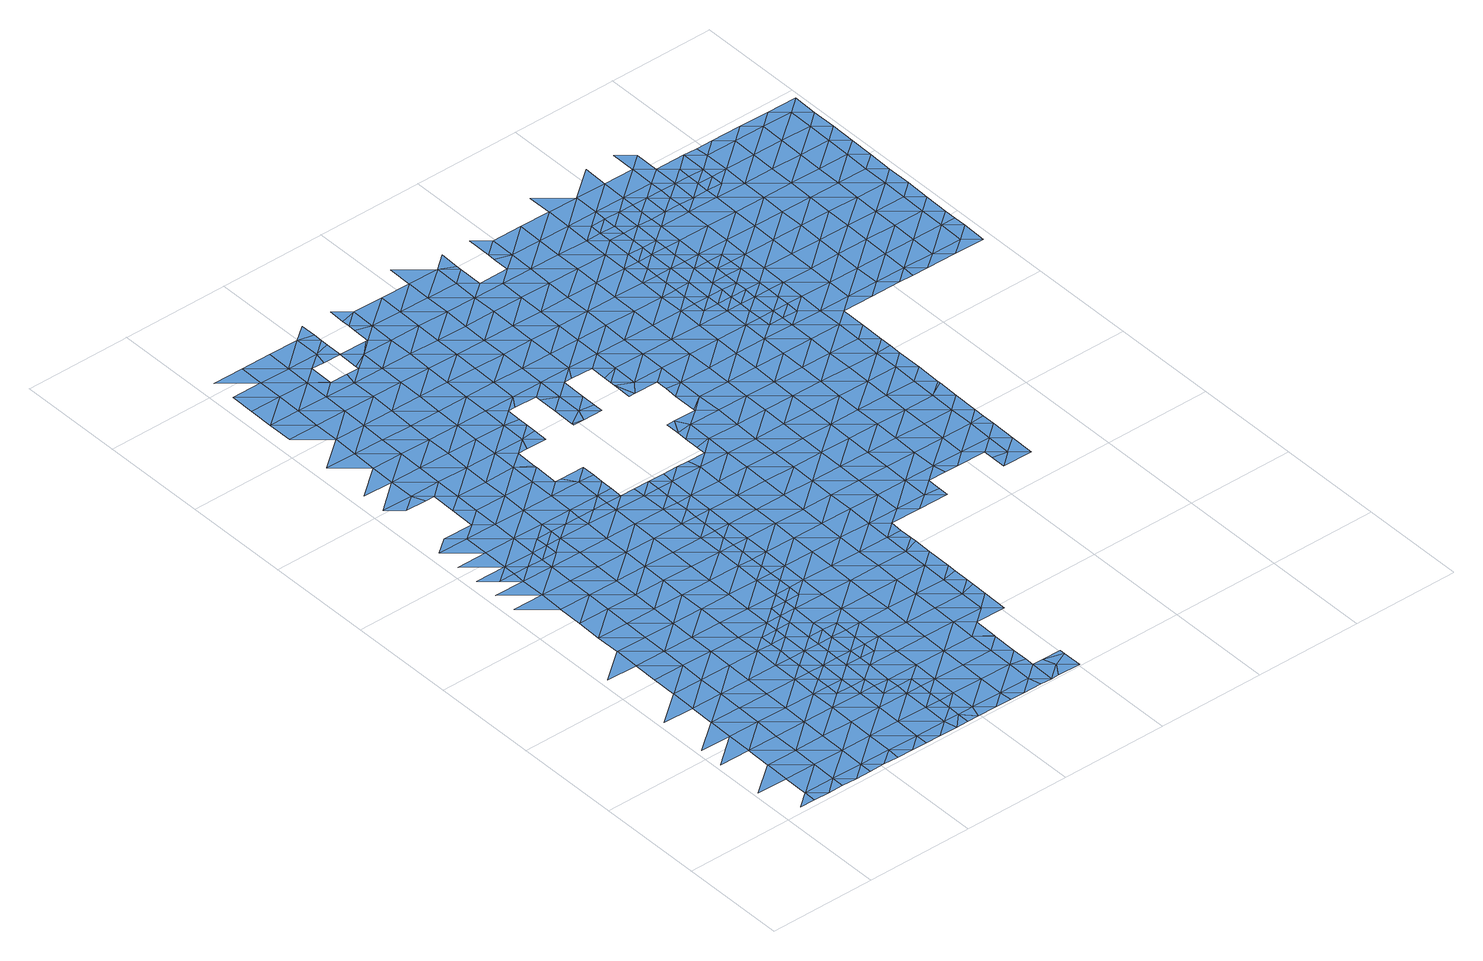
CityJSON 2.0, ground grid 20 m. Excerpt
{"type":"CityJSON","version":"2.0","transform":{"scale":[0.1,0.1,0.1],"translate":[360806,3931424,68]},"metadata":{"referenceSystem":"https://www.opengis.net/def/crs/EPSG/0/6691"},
"CityObjects":{
"waterbody1":{"type":"WaterBody","attributes":{"name":"9","class":"1140","function":"1","WaterBodyRiverFloodingRiskAttribute.description":"5","WaterBodyRiverFloodingRiskAttribute.rankOrg":"2","WaterBodyRiverFloodingRiskAttribute.adminType":"2","WaterBodyRiverFloodingRiskAttribute.scale":"L1"},"geometry":[{"type":"MultiSurface","lod":"1","boundaries":[[[0,1,2]],[[1,3,2]],[[4,5,6]],[[3,7,2]],[[8,5,2]],[[7,8,2]],[[8,6,5]],[[9,10,11]],[[3,12,7]],[[13,14,9]],[[12,15,7]],[[11,6,16]],[[16,6,8]],[[17,9,11]],[[16,18,11]],[[15,19,7]],[[20,8,7]],[[21,22,23]],[[19,20,7]],[[20,16,8]],[[13,9,17]],[[24,19,15]],[[11,18,17]],[[17,25,13]],[[13,26,22]],[[27,18,16]],[[22,28,23]],[[24,29,19]],[[26,13,25]],[[30,16,20]],[[31,32,33]],[[23,34,35]],[[27,16,30]],[[17,18,27]],[[29,36,19]],[[28,22,26]],[[28,34,23]],[[37,20,19]],[[34,33,35]],[[27,38,17]],[[36,37,19]],[[25,17,38]],[[39,26,25]],[[40,30,20]],[[38,39,25]],[[34,41,33]],[[29,42,36]],[[31,33,41]],[[43,27,30]],[[31,44,45]],[[26,46,28]],[[42,47,36]],[[40,20,37]],[[48,46,26]],[[26,39,48]],[[49,50,51]],[[28,52,34]],[[31,41,44]],[[45,53,54]],[[43,30,40]],[[46,52,28]],[[36,55,37]],[[56,53,45]],[[55,36,47]],[[34,52,41]],[[38,27,57]],[[58,51,54]],[[59,60,49]],[[45,44,56]],[[57,27,43]],[[61,40,37]],[[62,55,47]],[[53,58,54]],[[58,49,51]],[[55,63,37]],[[64,44,41]],[[39,38,65]],[[66,67,59]],[[63,61,37]],[[61,43,40]],[[65,38,57]],[[48,39,65]],[[68,57,43]],[[41,52,69]],[[58,70,49]],[[62,71,55]],[[49,72,59]],[[73,66,59]],[[56,44,64]],[[74,68,43]],[[70,72,49]],[[46,75,52]],[[41,69,64]],[[48,65,76]],[[46,48,75]],[[72,73,59]],[[77,78,57]],[[57,78,65]],[[57,68,77]],[[55,79,63]],[[74,43,61]],[[53,56,80]],[[48,76,75]],[[79,55,71]],[[80,56,64]],[[81,82,65]],[[69,52,83]],[[65,78,81]],[[58,53,84]],[[76,65,82]],[[85,79,71]],[[79,86,63]],[[63,87,61]],[[88,68,74]],[[89,74,61]],[[58,90,70]],[[52,75,83]],[[69,91,64]],[[53,80,84]],[[92,73,72]],[[86,87,63]],[[93,94,76]],[[76,94,75]],[[76,82,93]],[[87,89,61]],[[95,69,83]],[[96,80,64]],[[97,88,74]],[[89,98,74]],[[58,84,90]],[[90,99,70]],[[98,97,74]],[[100,101,75]],[[91,69,95]],[[75,94,100]],[[72,70,99]],[[83,75,101]],[[102,86,79]],[[103,84,80]],[[92,72,104]],[[79,85,105]],[[106,104,72]],[[105,85,107]],[[99,106,72]],[[108,95,83]],[[79,105,102]],[[109,89,87]],[[64,91,96]],[[102,110,86]],[[111,87,86]],[[110,111,86]],[[103,80,96]],[[83,101,108]],[[112,109,87]],[[113,99,90]],[[106,114,104]],[[108,115,95]],[[90,84,116]],[[117,112,87]],[[117,87,111]],[[108,101,118]],[[119,104,114]],[[119,120,121]],[[91,95,115]],[[116,84,103]],[[120,119,114]],[[96,91,122]],[[118,123,108]],[[113,90,116]],[[106,99,113]],[[91,115,122]],[[124,115,108]],[[123,124,108]],[[118,125,123]],[[103,96,126]],[[114,106,127]],[[120,114,128]],[[127,106,113]],[[96,122,126]],[[126,129,103]],[[116,103,129]],[[130,122,115]],[[131,113,116]],[[132,114,127]],[[133,115,124]],[[128,114,132]],[[133,130,115]],[[134,126,122]],[[135,133,124]],[[136,127,113]],[[116,129,137]],[[138,128,132]],[[131,116,137]],[[139,132,127]],[[134,122,130]],[[134,140,126]],[[140,137,129]],[[135,141,133]],[[136,113,131]],[[138,132,142]],[[129,126,140]],[[141,135,143]],[[141,144,133]],[[139,127,136]],[[130,133,144]],[[137,145,131]],[[142,132,139]],[[146,147,130]],[[146,130,144]],[[148,136,131]],[[134,130,147]],[[145,137,140]],[[149,142,139]],[[150,151,134]],[[150,134,147]],[[152,139,136]],[[140,134,151]],[[148,131,145]],[[153,149,139]],[[154,155,140]],[[140,155,145]],[[140,151,154]],[[152,136,148]],[[152,156,139]],[[157,158,145]],[[145,155,157]],[[148,145,158]],[[153,139,156]],[[158,159,148]],[[159,160,148]],[[152,148,160]],[[153,156,161]],[[160,162,152]],[[162,163,152]],[[152,163,156]],[[164,165,156]],[[164,156,163]],[[161,156,165]]]}]},
"waterbody2":{"type":"WaterBody","attributes":{"name":"9","class":"1140","function":"1","WaterBodyRiverFloodingRiskAttribute.description":"5","WaterBodyRiverFloodingRiskAttribute.rankOrg":"1","WaterBodyRiverFloodingRiskAttribute.adminType":"2","WaterBodyRiverFloodingRiskAttribute.scale":"L1"},"geometry":[{"type":"MultiSurface","lod":"1","boundaries":[[[166,167,67]],[[66,166,67]],[[166,168,169]],[[66,73,166]],[[170,171,172]],[[171,168,172]],[[173,166,73]],[[166,174,168]],[[172,175,170]],[[77,176,78]],[[77,68,176]],[[168,174,172]],[[92,173,73]],[[68,88,176]],[[177,178,179]],[[81,78,180]],[[166,173,174]],[[78,176,180]],[[82,81,180]],[[174,181,172]],[[88,97,176]],[[182,177,179]],[[172,181,175]],[[92,119,173]],[[93,183,94]],[[184,180,176]],[[93,82,183]],[[104,119,92]],[[178,177,185]],[[82,180,183]],[[184,176,97]],[[119,121,173]],[[173,121,174]],[[109,186,89]],[[98,89,186]],[[100,94,187]],[[107,188,105]],[[97,98,186]],[[189,185,190]],[[175,191,192]],[[180,193,183]],[[94,183,187]],[[194,180,184]],[[177,182,195]],[[190,196,197]],[[101,100,118]],[[198,102,105]],[[175,181,191]],[[193,180,194]],[[118,100,187]],[[121,199,174]],[[200,97,186]],[[201,195,192]],[[195,202,177]],[[203,187,183]],[[204,181,174]],[[184,97,200]],[[177,202,185]],[[105,188,198]],[[205,203,183]],[[109,112,186]],[[205,183,193]],[[198,206,102]],[[206,111,110]],[[192,191,201]],[[207,198,188]],[[208,184,200]],[[110,102,206]],[[209,191,181]],[[201,202,195]],[[210,190,185]],[[197,196,211]],[[212,200,186]],[[112,212,186]],[[202,213,185]],[[125,187,203]],[[118,187,125]],[[211,214,215]],[[199,121,120]],[[216,112,117]],[[217,208,200]],[[216,111,206]],[[117,111,216]],[[174,199,204]],[[218,215,214]],[[191,209,201]],[[190,210,196]],[[207,219,198]],[[216,212,112]],[[214,220,218]],[[198,221,206]],[[120,128,199]],[[181,204,209]],[[222,202,201]],[[125,203,223]],[[185,213,210]],[[221,216,206]],[[200,224,217]],[[203,225,223]],[[210,226,196]],[[196,227,211]],[[224,200,212]],[[228,219,207]],[[229,218,230]],[[231,204,199]],[[135,124,123]],[[232,125,223]],[[123,125,232]],[[233,201,209]],[[230,218,220]],[[234,229,230]],[[202,222,213]],[[225,235,223]],[[198,219,221]],[[236,212,216]],[[211,237,214]],[[135,123,232]],[[238,239,240]],[[199,128,231]],[[238,217,239]],[[227,237,211]],[[241,209,204]],[[237,220,214]],[[201,233,222]],[[217,224,239]],[[242,236,216]],[[196,226,227]],[[236,224,212]],[[243,234,230]],[[244,232,223]],[[213,245,210]],[[242,216,221]],[[219,228,246]],[[231,128,138]],[[247,235,248]],[[249,241,204]],[[143,135,232]],[[247,240,239]],[[248,240,247]],[[249,204,231]],[[250,233,209]],[[251,213,222]],[[210,245,226]],[[252,239,224]],[[223,235,244]],[[237,253,220]],[[254,219,246]],[[255,243,256]],[[219,257,221]],[[138,142,231]],[[258,143,232]],[[241,250,209]],[[259,227,226]],[[260,222,233]],[[213,251,245]],[[257,242,221]],[[235,247,244]],[[261,247,239]],[[245,259,226]],[[252,224,236]],[[230,220,262]],[[258,232,244]],[[263,249,231]],[[250,260,233]],[[243,230,262]],[[264,251,222]],[[265,236,242]],[[254,246,266]],[[220,253,262]],[[267,244,247]],[[268,241,249]],[[243,269,256]],[[219,254,257]],[[259,270,227]],[[258,271,143]],[[239,252,261]],[[231,142,263]],[[141,143,271]],[[272,268,249]],[[273,245,251]],[[274,254,266]],[[237,275,253]],[[144,141,271]],[[269,243,262]],[[265,242,257]],[[276,252,236]],[[237,227,275]],[[263,142,149]],[[277,258,244]],[[269,278,256]],[[247,261,267]],[[264,222,260]],[[279,241,268]],[[272,249,263]],[[250,241,279]],[[280,144,271]],[[146,144,280]],[[245,273,259]],[[281,276,236]],[[227,270,275]],[[276,261,252]],[[262,253,282]],[[147,146,280]],[[283,277,244]],[[257,254,284]],[[277,271,258]],[[285,260,250]],[[281,236,265]],[[254,274,284]],[[149,153,263]],[[286,250,279]],[[287,265,257]],[[244,267,283]],[[273,251,264]],[[288,268,272]],[[289,262,282]],[[262,290,269]],[[285,250,286]],[[291,287,257]],[[292,147,280]],[[291,257,284]],[[150,147,292]],[[293,294,274]],[[153,295,263]],[[296,272,263]],[[151,150,292]],[[282,253,297]],[[273,298,259]],[[262,289,290]],[[274,294,284]],[[253,275,297]],[[299,267,261]],[[300,281,265]],[[277,301,271]],[[287,300,265]],[[270,259,298]],[[271,302,280]],[[154,303,155]],[[296,263,295]],[[304,264,260]],[[154,151,303]],[[305,299,261]],[[306,260,285]],[[151,292,303]],[[301,302,271]],[[284,294,307]],[[298,308,270]],[[270,309,275]],[[305,261,276]],[[288,272,310]],[[311,283,267]],[[312,269,290]],[[313,282,297]],[[314,272,296]],[[315,292,280]],[[316,276,281]],[[293,317,294]],[[318,316,281]],[[310,272,314]],[[318,281,300]],[[312,319,269]],[[157,155,320]],[[275,309,297]],[[311,277,283]],[[294,321,307]],[[155,303,320]],[[158,157,320]],[[285,322,306]],[[278,269,319]],[[320,323,158]],[[304,260,306]],[[273,264,304]],[[290,324,312]],[[325,298,273]],[[321,294,317]],[[159,158,323]],[[270,308,309]],[[313,297,326]],[[327,305,276]],[[311,267,299]],[[316,327,276]],[[328,301,277]],[[315,280,302]],[[160,159,323]],[[307,321,329]],[[323,330,160]],[[331,325,273]],[[306,322,332]],[[324,333,312]],[[303,292,334]],[[331,273,304]],[[162,330,163]],[[162,160,330]],[[335,299,305]],[[326,297,336]],[[332,337,306]],[[334,292,315]],[[297,309,336]],[[320,303,334]],[[338,323,320]],[[328,277,311]],[[306,339,304]],[[337,339,306]],[[333,340,312]],[[327,335,305]],[[328,341,301]],[[308,298,325]],[[301,342,302]],[[334,338,320]],[[164,343,165]],[[344,309,308]],[[343,163,330]],[[164,163,343]],[[319,312,345]],[[341,342,301]],[[346,347,333]],[[348,331,304]],[[345,312,340]],[[349,311,299]],[[350,330,323]],[[346,326,347]],[[347,326,336]],[[351,348,304]],[[302,342,315]],[[316,352,327]],[[335,353,299]],[[351,304,339]],[[343,354,165]],[[355,356,319]],[[338,350,323]],[[355,319,345]],[[357,308,325]],[[309,344,336]],[[353,349,299]],[[349,328,311]],[[315,358,334]],[[359,343,330]],[[344,308,357]],[[352,360,327]],[[327,360,335]],[[331,361,325]],[[343,362,354]],[[361,331,348]],[[363,338,334]],[[333,347,364]],[[328,365,341]],[[358,315,342]],[[366,330,350]],[[349,365,328]],[[367,353,335]],[[368,367,335]],[[361,348,369]],[[370,336,344]],[[368,335,360]],[[361,371,325]],[[347,336,372]],[[373,350,338]],[[364,347,374]],[[359,330,366]],[[343,359,362]],[[363,334,358]],[[357,325,371]],[[375,349,353]],[[367,376,353]],[[336,370,372]],[[377,378,379]],[[374,347,372]],[[371,380,357]],[[357,381,344]],[[375,353,376]],[[382,366,350]],[[341,365,383]],[[342,341,384]],[[342,385,358]],[[361,369,386]],[[387,365,349]],[[381,370,344]],[[338,363,373]],[[362,359,388]],[[389,390,374]],[[391,378,377]],[[384,385,342]],[[392,378,391]],[[341,383,384]],[[389,374,372]],[[349,375,387]],[[393,350,373]],[[381,357,380]],[[358,394,363]],[[395,383,365]],[[396,390,389]],[[391,397,392]],[[392,397,398]],[[399,395,365]],[[389,400,396]],[[399,365,387]],[[398,397,386]],[[381,401,370]],[[370,402,372]],[[382,350,393]],[[403,400,404]],[[388,359,405]],[[403,396,400]],[[406,373,363]],[[371,361,407]],[[361,386,407]],[[401,402,370]],[[391,377,408]],[[409,384,383]],[[359,366,410]],[[411,409,383]],[[372,402,389]],[[411,383,395]],[[408,412,391]],[[371,413,380]],[[414,397,391]],[[410,366,382]],[[358,385,394]],[[386,397,407]],[[405,359,410]],[[373,415,393]],[[380,413,381]],[[391,412,414]],[[371,407,416]],[[417,407,397]],[[406,415,373]],[[415,382,393]],[[414,417,397]],[[389,418,400]],[[363,394,406]],[[384,419,385]],[[371,416,413]],[[381,420,401]],[[421,405,422]],[[422,405,410]],[[413,420,381]],[[423,421,422]],[[384,409,424]],[[389,402,425]],[[426,427,423]],[[417,428,407]],[[427,429,430]],[[418,389,425]],[[415,431,382]],[[407,428,416]],[[426,423,422]],[[394,385,419]],[[420,432,401]],[[410,382,431]],[[427,426,429]],[[384,424,419]],[[394,433,406]],[[409,434,424]],[[435,428,417]],[[428,436,416]],[[402,401,437]],[[422,410,438]],[[439,415,406]],[[440,429,426]],[[394,419,433]],[[425,402,437]],[[410,431,438]],[[401,432,437]],[[413,416,441]],[[439,431,415]],[[442,443,444]],[[426,422,445]],[[446,419,424]],[[447,406,433]],[[441,416,436]],[[448,424,434]],[[420,413,441]],[[428,435,449]],[[450,440,426]],[[422,438,445]],[[443,451,444]],[[452,425,437]],[[444,451,453]],[[446,433,419]],[[418,425,454]],[[406,447,439]],[[431,455,438]],[[449,456,428]],[[457,451,443]],[[454,425,452]],[[426,445,450]],[[458,459,449]],[[458,453,459]],[[446,424,448]],[[420,441,460]],[[432,420,461]],[[462,447,433]],[[432,463,437]],[[453,451,459]],[[455,431,439]],[[464,445,438]],[[459,456,449]],[[465,466,467]],[[420,460,461]],[[465,440,466]],[[448,434,468]],[[437,463,452]],[[436,428,469]],[[440,450,466]],[[470,438,455]],[[469,428,456]],[[433,446,462]],[[466,471,467]],[[462,472,447]],[[473,446,448]],[[474,459,451]],[[432,461,463]],[[475,471,457]],[[476,473,448]],[[477,454,452]],[[475,467,471]],[[441,436,478]],[[448,468,476]],[[472,479,447]],[[480,455,439]],[[438,470,464]],[[478,436,469]],[[451,457,481]],[[460,441,478]],[[439,447,479]],[[482,477,452]],[[459,474,456]],[[450,445,483]],[[452,463,482]],[[479,480,439]],[[457,471,481]],[[483,445,464]],[[466,450,483]],[[451,481,474]],[[484,454,477]],[[485,469,456]],[[461,486,463]],[[460,478,487]],[[461,460,486]],[[488,472,462]],[[446,473,489]],[[470,455,480]],[[471,466,490]],[[491,485,456]],[[492,464,470]],[[493,489,473]],[[463,494,482]],[[486,460,487]],[[462,446,488]],[[491,456,474]],[[495,478,469]],[[466,483,490]],[[490,496,471]],[[471,497,481]],[[498,477,482]],[[446,489,488]],[[494,498,482]],[[499,470,480]],[[472,500,479]],[[494,463,501]],[[463,486,501]],[[502,500,472]],[[493,503,489]],[[500,480,479]],[[492,470,499]],[[483,464,492]],[[502,472,488]],[[494,501,504]],[[497,471,496]],[[474,481,497]],[[505,506,477]],[[495,469,485]],[[487,478,495]],[[483,507,490]],[[505,477,498]],[[474,508,491]],[[497,508,474]],[[501,509,504]],[[507,483,492]],[[510,489,503]],[[511,496,490]],[[500,512,480]],[[480,513,499]],[[514,485,491]],[[508,515,491]],[[487,495,516]],[[510,517,489]],[[486,487,518]],[[517,502,488]],[[515,514,491]],[[514,495,485]],[[519,490,507]],[[518,487,516]],[[488,489,517]],[[501,486,518]],[[513,480,512]],[[492,499,513]],[[490,519,511]],[[501,520,509]],[[497,521,508]],[[513,522,492]],[[497,496,521]],[[510,503,523]],[[495,524,516]],[[501,518,520]],[[525,526,502]],[[526,512,500]],[[507,492,522]],[[527,524,495]],[[528,519,507]],[[502,517,525]],[[496,511,521]],[[500,502,526]],[[529,530,509]],[[527,495,514]],[[521,531,508]],[[508,532,515]],[[516,533,518]],[[529,534,530]],[[523,535,510]],[[531,532,508]],[[536,507,522]],[[509,520,529]],[[537,538,523]],[[524,533,516]],[[539,511,519]],[[537,540,538]],[[526,541,512]],[[512,542,513]],[[515,543,514]],[[541,542,512]],[[542,522,513]],[[528,507,536]],[[544,534,529]],[[545,525,517]],[[546,534,544]],[[532,543,515]],[[517,510,547]],[[520,518,533]],[[514,543,527]],[[538,540,548]],[[549,529,520]],[[523,538,535]],[[547,510,535]],[[533,550,520]],[[539,519,528]],[[525,545,526]],[[551,536,522]],[[521,552,531]],[[542,553,522]],[[548,554,538]],[[555,524,527]],[[521,511,552]],[[538,554,535]],[[556,544,529]],[[543,557,527]],[[553,551,522]],[[531,558,532]],[[517,547,545]],[[552,511,539]],[[526,559,541]],[[560,528,536]],[[549,520,550]],[[549,556,529]],[[554,561,535]],[[562,533,524]],[[535,561,547]],[[551,560,536]],[[560,539,528]],[[563,564,532]],[[532,564,543]],[[531,565,558]],[[555,527,557]],[[532,558,563]],[[526,545,559]],[[559,566,541]],[[541,567,542]],[[568,545,547]],[[531,552,565]],[[569,547,561]],[[570,557,543]],[[571,570,543]],[[562,524,555]],[[547,569,568]],[[550,533,562]],[[543,564,571]],[[552,539,572]],[[542,573,553]],[[568,574,545]],[[575,549,550]],[[576,558,565]],[[562,577,550]],[[578,579,552]],[[559,545,574]],[[580,581,557]],[[557,581,555]],[[541,566,567]],[[552,572,578]],[[580,557,570]],[[553,573,551]],[[582,539,560]],[[565,552,579]],[[572,539,582]],[[574,583,559]],[[584,556,549]],[[585,576,565]],[[559,586,566]],[[581,587,555]],[[588,565,579]],[[587,589,555]],[[542,567,573]],[[586,559,583]],[[573,590,551]],[[585,565,588]],[[551,591,560]],[[562,555,589]],[[592,572,582]],[[550,577,575]],[[586,593,566]],[[590,591,551]],[[591,582,560]],[[567,566,593]],[[577,562,594]],[[549,575,584]],[[593,595,567]],[[562,589,594]],[[582,596,592]],[[597,575,577]],[[573,567,595]],[[598,596,582]],[[577,594,599]],[[591,598,582]],[[600,590,573]],[[601,602,603]],[[601,585,602]],[[577,599,597]],[[604,573,595]],[[602,585,605]],[[594,589,606]],[[589,607,606]],[[573,604,600]],[[608,603,602]],[[609,594,606]],[[590,610,591]],[[610,590,600]],[[605,611,602]],[[607,612,606]],[[598,613,596]],[[614,615,584]],[[575,597,616]],[[617,618,619]],[[620,598,591]],[[621,596,613]],[[610,620,591]],[[602,622,608]],[[623,609,606]],[[619,624,617]],[[584,575,614]],[[625,621,613]],[[612,623,606]],[[624,626,617]],[[622,602,611]],[[597,627,616]],[[613,628,625]],[[614,575,616]],[[629,612,630]],[[631,625,628]],[[629,618,617]],[[630,618,629]],[[611,631,628]],[[626,632,617]],[[627,633,616]],[[629,634,612]],[[635,598,620]],[[598,636,613]],[[612,634,623]],[[637,611,628]],[[622,611,637]],[[636,628,613]],[[632,638,617]],[[639,614,616]],[[640,622,637]],[[641,623,634]],[[642,622,640]],[[643,616,633]],[[632,642,640]],[[644,637,628]],[[598,635,636]],[[640,638,632]],[[620,645,635]],[[646,643,633]],[[629,617,647]],[[647,617,638]],[[634,629,647]],[[648,640,637]],[[641,634,649]],[[628,636,644]],[[616,643,639]],[[650,649,634]],[[645,651,635]],[[646,652,643]],[[653,637,644]],[[654,614,639]],[[655,638,640]],[[650,634,647]],[[635,656,636]],[[637,653,648]],[[652,657,643]],[[658,647,638]],[[636,659,644]],[[660,639,643]],[[661,649,650]],[[662,651,645]],[[656,659,636]],[[655,640,648]],[[655,658,638]],[[635,651,656]],[[657,660,643]],[[647,658,650]],[[652,663,657]],[[661,650,664]],[[653,644,665]],[[665,644,659]],[[665,666,653]],[[663,667,657]],[[668,650,658]],[[669,651,662]],[[651,670,656]],[[664,650,668]],[[648,653,666]],[[657,671,660]],[[672,669,662]],[[671,657,667]],[[656,673,659]],[[655,648,674]],[[675,664,668]],[[676,677,660]],[[678,668,658]],[[651,669,670]],[[648,666,674]],[[659,679,665]],[[680,681,667]],[[658,655,678]],[[660,671,676]],[[682,675,668]],[[671,667,681]],[[673,679,659]],[[678,655,674]],[[656,670,673]],[[669,672,683]],[[684,666,665]],[[685,682,668]],[[679,684,665]],[[680,686,681]],[[687,674,666]],[[688,669,683]],[[669,689,670]],[[668,678,685]],[[671,681,690]],[[684,687,666]],[[674,687,678]],[[685,691,682]],[[670,692,673]],[[681,686,690]],[[693,691,686]],[[693,682,691]],[[669,688,689]],[[673,694,679]],[[688,683,695]],[[690,686,696]],[[686,691,696]],[[685,678,697]],[[670,689,692]],[[696,698,690]],[[697,678,687]],[[699,691,685]],[[679,700,684]],[[700,687,684]],[[701,689,688]],[[673,692,694]],[[702,685,697]],[[691,703,696]],[[704,701,688]],[[688,695,704]],[[705,697,687]],[[699,685,702]],[[699,703,691]],[[679,694,700]],[[698,696,706]],[[689,707,692]],[[700,705,687]],[[703,706,696]],[[695,708,704]],[[705,709,697]],[[697,710,702]],[[707,689,701]],[[694,692,707]],[[709,710,697]],[[707,711,694]],[[712,701,704]],[[708,712,704]],[[702,713,699]],[[714,705,700]],[[710,713,702]],[[715,706,703]],[[700,694,714]],[[716,717,701]],[[701,717,707]],[[716,701,712]],[[714,694,711]],[[718,711,707]],[[703,699,719]],[[717,718,707]],[[699,713,719]],[[705,714,720]],[[715,703,719]],[[709,705,721]],[[722,714,711]],[[722,711,718]],[[705,720,721]],[[710,709,723]],[[724,720,714]],[[724,714,722]],[[725,715,719]],[[709,721,723]],[[726,719,713]],[[713,710,727]],[[728,721,720]],[[724,728,720]],[[710,723,727]],[[729,723,721]],[[728,729,721]],[[726,713,727]],[[725,719,726]],[[730,727,723]],[[730,723,729]],[[731,726,727]],[[731,727,730]],[[725,726,732]],[[726,731,732]]]}]},
"waterbody3":{"type":"WaterBody","attributes":{"name":"9","class":"1140","function":"1","WaterBodyRiverFloodingRiskAttribute.description":"5","WaterBodyRiverFloodingRiskAttribute.rankOrg":"2","WaterBodyRiverFloodingRiskAttribute.adminType":"2","WaterBodyRiverFloodingRiskAttribute.scale":"L1"},"geometry":[{"type":"MultiSurface","lod":"1","boundaries":[[[240,733,238]],[[194,184,733]],[[184,208,733]],[[208,238,733]],[[208,217,238]],[[235,225,734]],[[225,205,734]],[[248,734,240]],[[235,734,248]],[[205,193,734]],[[240,734,733]],[[734,193,733]],[[194,733,193]],[[205,225,203]]]}]},
"waterbody4":{"type":"WaterBody","attributes":{"name":"9","class":"1140","function":"1","WaterBodyRiverFloodingRiskAttribute.description":"5","WaterBodyRiverFloodingRiskAttribute.rankOrg":"2","WaterBodyRiverFloodingRiskAttribute.adminType":"2","WaterBodyRiverFloodingRiskAttribute.scale":"L1"},"geometry":[{"type":"MultiSurface","lod":"1","boundaries":[[[588,579,735]],[[735,579,736]],[[611,605,735]],[[631,611,735]],[[588,605,585]],[[578,572,736]],[[735,736,625]],[[621,625,736]],[[736,572,592]],[[605,588,735]],[[579,578,736]],[[625,631,735]],[[592,621,736]],[[596,621,592]]]}]},
"waterbody5":{"type":"WaterBody","attributes":{"name":"9","class":"1140","function":"1","WaterBodyRiverFloodingRiskAttribute.description":"5","WaterBodyRiverFloodingRiskAttribute.rankOrg":"2","WaterBodyRiverFloodingRiskAttribute.adminType":"2","WaterBodyRiverFloodingRiskAttribute.scale":"L1"},"geometry":[{"type":"MultiSurface","lod":"1","boundaries":[[[630,737,618]],[[618,737,738]],[[619,618,738]],[[626,739,632]],[[642,632,739]],[[622,642,739]],[[603,608,739]],[[624,603,739]],[[603,624,740]],[[741,603,740]],[[564,741,740]],[[608,622,739]],[[563,558,741]],[[558,576,741]],[[741,576,601]],[[601,576,585]],[[738,624,619]],[[738,737,581]],[[612,607,737]],[[589,587,607]],[[607,587,737]],[[587,581,737]],[[738,570,740]],[[580,570,738]],[[580,738,581]],[[571,564,740]],[[601,603,741]],[[563,741,564]],[[740,570,571]],[[738,740,624]],[[626,624,739]],[[630,612,737]]]}]},
"waterbody6":{"type":"WaterBody","attributes":{"name":"9","class":"1140","function":"1","WaterBodyRiverFloodingRiskAttribute.description":"5","WaterBodyRiverFloodingRiskAttribute.rankOrg":"2","WaterBodyRiverFloodingRiskAttribute.adminType":"2","WaterBodyRiverFloodingRiskAttribute.scale":"L1"},"geometry":[{"type":"MultiSurface","lod":"1","boundaries":[[[742,693,686]],[[743,633,623]],[[599,609,744]],[[675,693,742]],[[743,649,652]],[[743,652,646]],[[633,627,744]],[[742,664,675]],[[609,623,744]],[[742,667,664]],[[680,667,742]],[[661,745,649]],[[661,664,745]],[[641,649,743]],[[663,652,745]],[[667,663,745]],[[649,745,652]],[[623,641,743]],[[627,599,744]],[[745,664,667]],[[686,680,742]],[[682,693,675]],[[627,597,599]],[[599,594,609]],[[646,633,743]],[[633,744,623]]]}]}
},
"vertices":[
[36,12,5],[64,12,5],[65,35,5],[93,11,5],[9,82,5],[65,81,5],[66,127,5],[121,34,5],[122,80,5],[67,220,5],[10,174,5],[67,174,5],[121,11,5],[68,266,5],[11,221,5],[149,10,5],[123,126,5],[124,219,5],[123,173,5],[178,33,5],[179,79,5],[12,313,5],[69,312,5],[70,358,5],[178,10,5],[125,265,5],[126,311,5],[180,172,5],[126,358,5],[206,10,5],[179,126,5],[72,497,5],[14,452,5],[71,451,5],[127,404,5],[70,405,5],[235,32,5],[235,78,5],[181,218,5],[181,264,5],[236,125,5],[128,450,5],[234,9,5],[237,171,5],[128,496,5],[72,543,5],[183,357,5],[263,9,5],[182,310,5],[75,682,5],[18,683,5],[74,636,5],[184,403,5],[130,589,5],[73,590,5],[291,31,5],[129,542,5],[237,217,5],[131,635,5],[75,728,5],[19,729,5],[293,124,5],[291,8,5],[292,78,5],[185,495,5],[238,263,5],[76,751,5],[47,752,5],[265,194,5],[184,449,5],[131,681,5],[319,8,5],[132,727,5],[104,751,5],[293,170,5],[240,356,5],[239,310,5],[266,217,5],[266,240,5],[348,31,5],[186,542,5],[267,263,5],[267,286,5],[240,402,5],[187,588,5],[353,7,5],[349,77,5],[349,123,5],[294,193,5],[321,146,5],[187,634,5],[242,494,5],[132,750,5],[267,309,5],[268,332,5],[241,448,5],[242,541,5],[322,193,5],[322,170,5],[188,680,5],[268,355,5],[268,378,5],[377,53,5],[243,587,5],[161,750,5],[376,30,5],[189,726,5],[376,7,5],[297,401,5],[350,146,5],[377,76,5],[377,99,5],[378,146,5],[245,679,5],[189,773,5],[298,447,5],[244,633,5],[378,123,5],[297,378,5],[161,773,5],[190,796,5],[161,796,5],[298,494,5],[325,401,5],[326,424,5],[325,378,5],[299,540,5],[245,726,5],[218,795,5],[300,586,5],[355,493,5],[301,678,5],[246,772,5],[354,446,5],[356,539,5],[354,423,5],[302,725,5],[301,632,5],[246,795,5],[303,771,5],[357,585,5],[383,446,5],[275,794,5],[382,423,5],[383,469,5],[357,631,5],[383,492,5],[384,515,5],[358,678,5],[303,794,5],[384,538,5],[385,562,5],[359,724,5],[331,794,5],[385,585,5],[385,608,5],[359,770,5],[386,631,5],[386,654,5],[386,677,5],[387,700,5],[358,793,5],[387,723,5],[387,746,5],[388,770,5],[388,793,5],
[76,774,5],[19,775,5],[77,821,5],[20,821,5],[50,890,5],[21,868,5],[77,867,5],[133,773,5],[133,820,5],[106,889,5],[294,216,5],[80,1005,5],[23,1006,6],[51,983,5],[295,262,5],[134,866,5],[90,982,5],[296,309,5],[323,239,5],[80,1052,5],[350,169,5],[296,355,5],[397,7,5],[24,1053,6],[81,1098,5],[135,912,5],[107,936,5],[324,285,5],[323,262,5],[108,982,5],[82,1144,5],[25,1145,6],[405,30,5],[190,819,5],[351,215,5],[136,958,5],[136,1005,5],[324,331,5],[191,865,5],[324,308,5],[405,76,5],[433,6,5],[351,238,5],[192,911,5],[138,1097,5],[83,1190,6],[407,168,5],[137,1051,5],[83,1237,6],[27,1237,6],[406,122,5],[380,238,5],[27,1284,6],[461,29,5],[84,1283,6],[462,75,5],[193,1004,5],[353,354,5],[407,215,5],[353,331,5],[138,1143,5],[139,1189,6],[463,6,5],[28,1330,6],[85,1329,6],[247,818,5],[354,400,5],[192,957,5],[29,1376,6],[381,330,5],[463,167,5],[140,1236,6],[380,261,5],[408,261,5],[380,284,5],[248,910,5],[463,121,5],[85,1375,6],[410,353,5],[194,1096,5],[489,5,5],[409,307,5],[381,307,5],[248,864,5],[249,957,5],[194,1050,5],[464,214,5],[141,1282,6],[518,28,5],[29,1422,6],[86,1421,6],[519,74,5],[410,399,5],[195,1142,5],[250,1003,5],[465,260,5],[141,1328,6],[303,817,5],[250,1049,5],[519,120,5],[524,5,5],[466,306,5],[276,887,5],[142,1374,6],[196,1189,6],[411,446,5],[304,863,5],[251,1095,5],[546,4,5],[197,1235,6],[521,213,5],[467,398,5],[143,1421,6],[277,933,5],[412,492,5],[520,167,5],[169,1305,6],[466,352,5],[547,51,5],[278,979,5],[277,939,5],[547,97,5],[288,887,5],[169,1307,6],[170,1351,6],[547,68,5],[413,538,5],[560,4,5],[575,27,5],[332,818,5],[332,840,5],[197,1281,6],[252,1141,5],[522,305,5],[548,143,5],[468,445,5],[468,491,5],[413,584,5],[307,1048,5],[522,259,5],[306,1002,5],[567,50,5],[253,1188,6],[253,1234,6],[333,886,5],[523,351,5],[199,1373,6],[202,1304,6],[333,861,5],[469,537,5],[549,189,5],[603,3,5],[548,145,5],[199,1420,6],[414,630,5],[603,40,5],[295,979,5],[415,677,5],[193,1350,6],[309,1141,5],[226,1304,6],[578,212,5],[524,398,5],[603,50,5],[415,723,5],[308,1094,5],[334,978,5],[227,1350,6],[470,583,5],[578,258,5],[254,1280,6],[335,1006,5],[471,630,5],[335,1025,5],[227,1381,6],[524,444,5],[525,490,5],[416,769,5],[310,1233,6],[227,1396,6],[226,1311,6],[255,1326,6],[336,1071,5],[580,351,5],[471,676,5],[335,1043,5],[605,188,5],[579,304,5],[418,792,5],[228,1414,6],[228,1442,6],[309,1187,6],[526,536,5],[473,768,5],[606,235,5],[364,1093,5],[445,792,5],[527,582,5],[279,1349,6],[580,397,5],[472,722,5],[607,281,5],[607,266,5],[349,1071,5],[311,1279,6],[365,1140,5],[311,1325,6],[527,629,5],[283,1349,6],[608,327,5],[607,309,5],[411,977,5],[391,981,5],[391,977,5],[366,1186,5],[367,1232,5],[529,721,5],[581,443,5],[582,489,5],[583,535,5],[392,1070,5],[608,373,5],[468,791,5],[312,1372,6],[284,1381,6],[420,1000,5],[392,1024,5],[528,675,5],[583,582,5],[609,419,5],[284,1395,6],[420,1046,5],[392,1060,5],[609,407,5],[313,1418,6],[367,1278,5],[368,1325,5],[284,1411,6],[285,1441,6],[502,791,5],[584,628,5],[421,1093,5],[448,977,5],[610,466,5],[529,767,5],[609,443,5],[448,995,5],[423,1185,5],[448,1023,5],[585,674,5],[422,1139,5],[449,1069,5],[370,1417,5],[639,534,5],[423,1231,5],[502,809,5],[530,814,5],[502,837,5],[639,488,5],[369,1371,5],[531,860,5],[503,856,5],[478,1092,5],[517,883,5],[503,883,5],[585,720,5],[424,1277,5],[640,581,5],[666,465,5],[464,1069,5],[479,1138,5],[425,1324,5],[586,766,5],[641,673,5],[560,882,5],[479,1184,5],[504,976,5],[515,976,5],[505,1012,5],[587,813,5],[696,534,5],[641,627,5],[695,487,5],[506,1068,5],[588,859,5],[533,998,5],[425,1370,5],[505,1022,5],[426,1416,5],[642,719,5],[535,1091,5],[561,975,5],[505,1037,5],[534,1045,5],[480,1230,5],[481,1277,5],[697,580,5],[481,1323,5],[644,812,5],[560,886,5],[588,905,5],[560,929,5],[723,464,5],[535,1137,5],[643,766,5],[589,951,5],[697,626,5],[724,510,5],[590,1044,5],[561,954,5],[723,484,5],[483,1415,5],[536,1183,5],[698,672,5],[699,718,5],[590,998,5],[482,1369,5],[644,858,5],[427,1462,5],[592,1136,5],[537,1276,5],[537,1229,5],[753,579,5],[753,533,5],[645,904,5],[591,1090,5],[700,811,5],[758,510,5],[510,1345,5],[593,1182,5],[646,950,5],[646,997,5],[511,1392,5],[700,765,5],[755,671,5],[538,1322,5],[754,625,5],[781,509,5],[513,1345,5],[511,1401,5],[512,1438,5],[701,857,5],[647,1043,5],[567,1345,5],[809,532,5],[702,950,5],[755,718,5],[756,764,5],[649,1135,5],[648,1089,5],[593,1229,5],[810,578,5],[594,1275,5],[702,903,5],[595,1321,5],[703,996,5],[757,810,5],[837,508,5],[650,1228,5],[811,624,5],[811,670,5],[649,1182,5],[758,902,5],[596,1367,5],[567,1377,5],[704,1042,5],[705,1088,5],[651,1274,5],[568,1391,5],[866,531,5],[758,856,5],[837,490,5],[865,485,5],[759,949,5],[837,462,5],[812,717,5],[813,763,5],[705,1134,5],[596,1413,5],[867,623,5],[568,1437,5],[867,577,5],[893,461,5],[652,1366,5],[651,1320,5],[814,855,5],[760,995,5],[814,809,5],[894,507,5],[707,1227,5],[653,1413,5],[706,1181,5],[733,1065,5],[868,670,5],[815,902,5],[895,554,5],[707,1273,5],[733,1088,5],[733,1111,5],[761,1041,5],[869,716,5],[870,762,5],[895,600,5],[895,579,5],[734,1157,5],[734,1134,5],[788,971,5],[870,808,5],[896,646,5],[709,1365,5],[761,1064,5],[708,1319,5],[788,994,5],[788,1018,5],[734,1180,5],[735,1203,5],[816,948,5],[897,686,5],[710,1412,5],[789,1064,5],[897,692,5],[735,1226,5],[789,1041,5],[735,1250,5],[871,854,5],[872,901,5],[816,971,5],[898,738,5],[736,1296,5],[898,785,5],[844,970,5],[737,1342,5],[872,947,5],[736,1319,5],[899,831,5],[790,1087,5],[818,1086,5],[790,1110,5],[899,809,5],[818,1063,5],[764,1272,5],[764,1249,5],[818,1110,5],[764,1295,5],[900,877,5],[846,1063,5],[792,1249,5],[873,993,5],[766,1411,5],[710,1458,5],[766,1365,5],[819,1179,5],[791,1202,5],[791,1179,5],[900,923,5],[845,994,5],[847,1109,5],[793,1295,5],[791,1156,5],[845,1017,5],[819,1156,5],[765,1342,5],[874,1039,5],[820,1225,5],[792,1226,5],[846,1040,5],[847,1155,5],[794,1341,5],[821,1271,5],[929,946,5],[930,992,5],[875,1086,5],[876,1178,5],[823,1410,5],[875,1132,5],[821,1294,5],[847,1132,5],[822,1364,5],[931,1038,5],[957,922,5],[822,1341,5],[877,1224,5],[932,1131,5],[849,1294,5],[877,1270,5],[986,945,5],[850,1340,5],[931,1085,5],[824,1456,5],[933,1177,5],[986,991,5],[879,1363,5],[933,1223,5],[987,1038,5],[880,1409,5],[878,1294,5],[1014,922,5],[879,1340,5],[906,1293,5],[988,1084,5],[989,1130,5],[907,1339,5],[934,1270,5],[1042,944,5],[1043,990,5],[908,1386,5],[1040,921,5],[1044,1037,5],[989,1176,5],[934,1293,5],[908,1432,5],[880,1455,5],[990,1222,5],[1045,1083,5],[935,1339,5],[936,1362,5],[963,1292,5],[1070,921,5],[1045,1129,5],[991,1269,5],[964,1338,5],[1046,1175,5],[1099,943,5],[1100,990,5],[964,1385,5],[992,1315,5],[1101,1036,5],[963,1315,5],[1101,1082,5],[1127,920,5],[992,1361,5],[1047,1222,5],[990,1384,5],[1048,1314,5],[1102,1128,5],[1157,989,5],[1047,1268,5],[1049,1360,5],[1156,942,5],[1103,1174,5],[1021,1384,5],[1157,1035,5],[1184,919,5],[1103,1221,5],[1104,1267,5],[1158,1081,5],[1185,965,5],[1105,1313,5],[1159,1127,5],[1078,1383,5],[1185,989,5],[1185,1011,5],[1186,1058,5],[1106,1359,5],[1159,1174,5],[1160,1220,5],[1187,1104,5],[1161,1266,5],[1187,1150,5],[1134,1382,5],[1162,1358,5],[1162,1312,5],[1188,1196,5],[1189,1242,5],[1190,1289,5],[1190,1335,5],[1191,1381,5],
[352,262,5],[352,308,5],
[817,1040,5],[816,994,5],
[763,1226,5],[763,1180,5],[819,1133,5],[762,1134,5],[761,1087,5],
[935,1316,5],[821,1318,5],[765,1318,5],[878,1317,5]
]}
